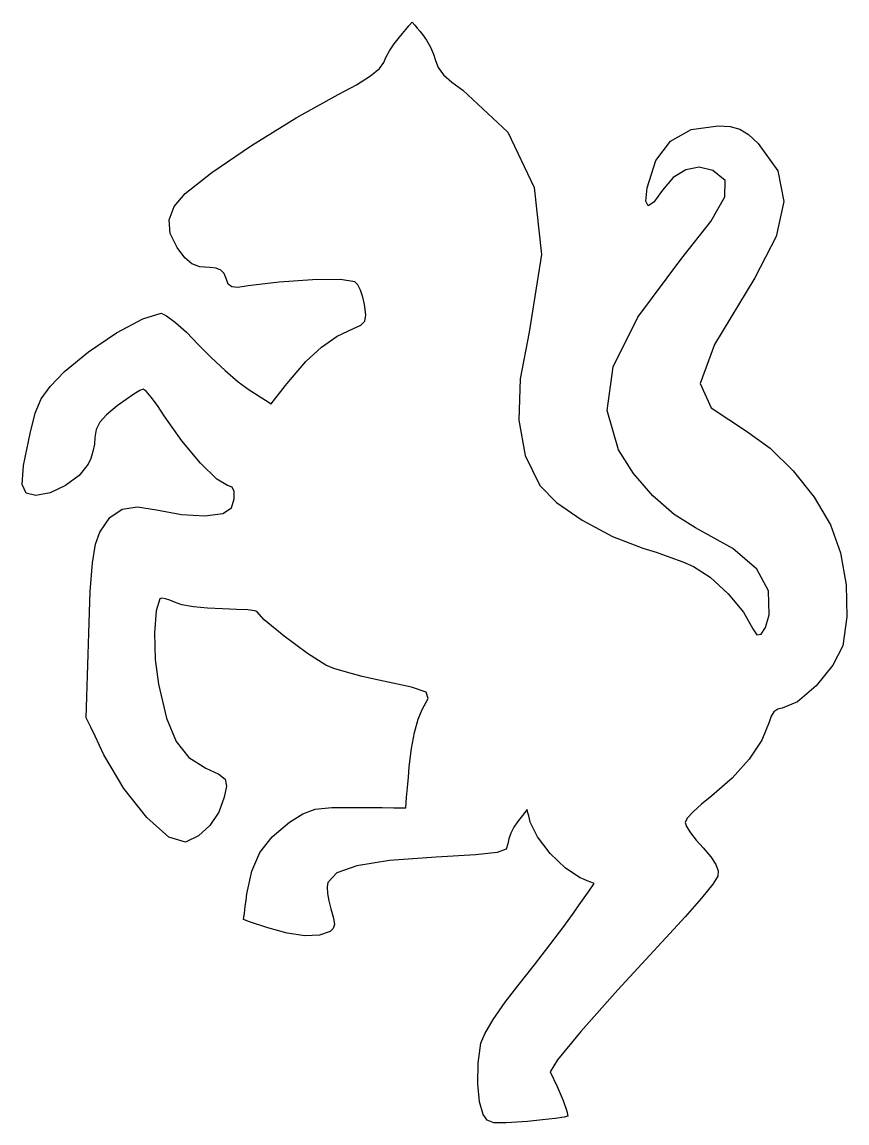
# Model space of a CAD drawing. Extents: x 43.2 to 89.2, y 53.1 to 114.4.
import ezdxf

# ---------------------------------------------------------------- set-up
doc = ezdxf.new("R2010")
doc.units = 0
doc.layers.get('0').update_dxf_attribs({"linetype": 'CONTINUOUS'})

msp = doc.modelspace()

# ---------------------------------------------------------------- linework, layer by layer
at = {"color": 7}
msp.add_lwpolyline([(68.891562, 53.567401), (68.687383, 54.264182), (68.592322, 55.275934), (68.612585, 56.423563), (68.754374, 57.527972), (68.977222, 58.058281), (69.455084, 58.857684), (70.117727, 59.817827), (70.894911, 60.830344), (71.745825, 61.898962), (72.609216, 63.011849), (73.384184, 64.037317), (73.96984, 64.84368), (74.247034, 65.239384), (74.524224, 65.63509), (74.801417, 66.030794), (75.07861, 66.426498), (74.882333, 66.509025), (74.686056, 66.591553), (74.489781, 66.67408), (74.293504, 66.756607), (73.482716, 67.281078), (72.62907, 68.106812), (71.913513, 69.031931), (71.516977, 69.854544), (71.473071, 70.029479), (71.429166, 70.204417), (71.385258, 70.379353), (71.341353, 70.554288), (71.20785, 70.384568), (71.074348, 70.214848), (70.940848, 70.045128), (70.807346, 69.875408), (70.6, 69.568534), (70.430201, 69.23484), (70.315472, 68.914597), (70.273336, 68.648078), (70.169453, 68.342942), (69.663386, 68.153176), (68.463518, 68.024313), (66.278227, 67.901885), (63.675057, 67.711405), (61.856566, 67.425801), (60.735537, 67.024696), (60.224752, 66.487715), (60.188413, 66.241408), (60.209862, 65.884527), (60.283268, 65.464893), (60.402778, 65.030327), (60.557585, 64.502806), (60.60298, 64.150076), (60.537067, 63.918143), (60.357952, 63.753009), (59.770639, 63.55406), (58.952652, 63.524946), (57.969486, 63.661756), (56.88663, 63.96057), (56.548706, 64.075711), (56.210781, 64.190855), (55.87286, 64.305996), (55.534935, 64.421137), (55.582422, 64.782246), (55.629909, 65.143355), (55.677398, 65.504461), (55.724885, 65.86557), (55.989307, 67.125904), (56.444492, 68.159743), (57.135022, 69.041628), (58.105477, 69.846094), (58.838854, 70.317828), (59.522555, 70.569619), (60.458167, 70.66639), (61.947278, 70.67305), (62.605071, 70.667152), (63.262863, 70.661253), (63.920655, 70.655355), (64.578447, 70.649457), (64.626597, 71.219805), (64.674744, 71.790154), (64.722894, 72.360502), (64.771044, 72.930851), (64.888451, 73.949814), (65.054881, 74.851105), (65.261211, 75.594472), (65.498317, 76.139664), (65.829194, 76.74595), (65.719737, 77.095361), (64.894158, 77.372783), (63.076664, 77.763102), (62.144337, 77.976961), (61.274853, 78.206487), (60.565436, 78.424145), (60.113331, 78.602394), (59.096374, 79.253975), (57.791265, 80.225146), (56.689919, 81.132014), (56.284249, 81.590676), (56.167539, 81.636616), (55.766823, 81.678402), (55.145068, 81.711427), (54.365243, 81.73107), (53.525268, 81.769286), (52.739744, 81.852849), (52.096645, 81.969435), (51.683957, 82.106714), (51.419094, 82.229353), (51.178491, 82.306081), (50.98866, 82.330663), (50.876104, 82.296855), (50.666884, 81.634113), (50.578227, 80.400406), (50.61629, 78.925158), (50.787221, 77.53779), (51.236118, 75.65589), (51.775831, 74.338948), (52.482019, 73.453196), (53.430345, 72.86487), (54.160513, 72.523065), (54.512402, 72.239025), (54.581879, 71.862459), (54.464814, 71.243057), (54.156384, 70.410795), (53.655776, 69.671641), (53.020443, 69.092278), (52.307834, 68.739393), (51.380607, 69.021757), (50.14788, 70.103289), (48.85734, 71.719206), (47.756674, 73.604721), (47.510432, 74.120067), (47.264193, 74.635414), (47.017954, 75.15076), (46.771712, 75.666106), (46.80572, 76.844127), (46.839728, 78.022148), (46.873739, 79.200169), (46.907746, 80.37819), (46.996116, 82.713189), (47.114931, 84.309091), (47.284307, 85.349893), (47.524351, 86.019598), (48.080989, 86.82379), (48.765189, 87.287834), (49.618192, 87.427937), (50.681238, 87.260311), (52.086617, 86.9911), (53.387405, 86.923372), (54.380305, 87.051755), (54.862024, 87.370866), (55.005444, 87.876863), (55.014193, 88.270918), (54.892837, 88.526674), (54.645944, 88.617783), (54.048745, 88.96129), (53.139854, 89.857182), (52.102724, 91.103512), (51.120799, 92.498339), (50.736012, 93.073643), (50.386223, 93.544765), (50.109986, 93.863092), (49.945852, 93.980006), (49.759839, 93.906473), (49.424026, 93.706261), (48.986065, 93.409951), (48.493607, 93.048114), (47.905498, 92.56001), (47.527123, 92.137343), (47.322695, 91.729089), (47.256426, 91.284225), (47.22228, 90.909879), (47.140989, 90.505661), (47.024719, 90.120199), (46.885637, 89.802126), (46.366961, 89.167564), (45.60947, 88.607276), (44.757681, 88.20748), (43.956111, 88.054394), (43.412512, 88.177158), (43.189866, 88.67118), (43.271203, 89.721873), (43.639559, 91.514665), (43.929176, 92.635205), (44.263756, 93.436341), (44.765296, 94.137234), (45.555795, 94.957042), (46.888166, 96.068797), (48.459096, 97.121156), (49.923847, 97.905533), (50.937679, 98.213345), (51.2507, 98.076272), (51.746672, 97.703053), (52.357438, 97.15069), (53.01484, 96.476185), (53.731363, 95.739503), (54.503097, 95.017852), (55.237301, 94.394088), (55.841237, 93.951064), (56.149045, 93.754073), (56.456854, 93.557084), (56.764665, 93.360093), (57.072474, 93.163102), (57.341812, 93.503843), (57.611154, 93.844581), (57.880493, 94.185322), (58.149834, 94.526063), (59.014044, 95.522505), (59.877619, 96.319718), (60.755979, 96.930159), (61.664545, 97.366294), (62.078393, 97.555324), (62.290926, 97.779961), (62.343095, 98.128955), (62.275847, 98.691042), (62.182395, 99.110377), (62.051367, 99.491563), (61.900144, 99.792592), (61.74611, 99.971451), (60.943233, 100.089784), (59.382731, 100.07731), (57.515729, 99.952133), (55.793361, 99.73238), (55.223224, 99.654038), (54.876141, 99.681047), (54.679579, 99.837977), (54.561001, 100.149358), (54.446701, 100.422261), (54.26399, 100.610848), (54.004501, 100.720765), (53.659862, 100.75766), (53.092378, 100.803888), (52.657666, 100.970148), (52.269582, 101.309368), (51.841976, 101.87447), (51.453172, 102.664006), (51.395715, 103.421572), (51.67131, 104.158847), (52.281667, 104.887499), (53.765035, 106.056591), (55.976207, 107.554674), (58.47185, 109.095517), (60.808636, 110.392885), (61.825688, 110.946523), (62.604856, 111.440824), (63.12082, 111.857962), (63.348258, 112.180127), (63.465817, 112.467345), (63.669204, 112.829744), (63.929841, 113.220915), (64.219153, 113.59445), (64.39741, 113.806117), (64.575667, 114.017783), (64.753922, 114.22945), (64.932179, 114.441117), (65.075077, 114.269094), (65.217971, 114.097071), (65.360869, 113.925048), (65.503764, 113.753025), (65.737774, 113.42547), (65.952401, 113.042274), (66.123868, 112.651122), (66.228395, 112.299702), (66.379502, 111.907035), (66.680453, 111.504253), (67.136357, 111.085813), (67.752333, 110.646165), (70.269235, 108.297255), (71.736822, 105.225971), (72.138184, 101.493868), (71.45642, 97.162485), (70.94334, 94.559811), (70.870106, 92.260708), (71.235965, 90.27613), (72.040174, 88.617019), (72.970489, 87.671817), (74.405388, 86.673721), (76.096698, 85.773435), (77.796238, 85.121668), (78.52841, 84.891459), (79.302717, 84.623656), (80.026877, 84.351503), (80.608613, 84.108256), (81.542382, 83.501289), (82.537131, 82.579453), (83.394333, 81.551732), (83.915464, 80.627118), (84.136346, 80.286527), (84.38697, 80.32441), (84.628753, 80.707763), (84.823108, 81.403579), (84.79895, 82.748388), (84.14685, 83.957338), (82.805995, 85.102263), (80.715567, 86.254999), (79.528608, 86.995068), (78.339894, 88.045592), (77.268965, 89.285405), (76.435368, 90.593339), (75.797571, 92.799764), (76.142048, 95.221535), (77.515974, 98.001435), (79.96651, 101.28224), (81.571572, 103.32315), (82.355128, 104.707789), (82.375731, 105.602117), (81.691963, 106.172093), (80.93478, 106.34632), (80.180685, 106.206121), (79.479967, 105.771369), (78.882903, 105.061933), (78.39537, 104.39299), (78.08061, 104.194266), (77.952956, 104.463477), (78.026731, 105.198339), (78.512083, 106.730744), (79.324194, 107.80892), (80.478249, 108.446107), (81.989428, 108.655561), (82.664221, 108.618088), (83.188432, 108.473486), (83.671407, 108.173478), (84.222505, 107.669796), (85.317113, 106.140975), (85.651591, 104.443457), (85.223675, 102.488884), (84.031102, 100.188889), (81.79008, 96.476453), (80.993203, 94.302343), (81.601412, 92.933097), (83.57566, 91.635255), (84.877066, 90.70053), (86.171174, 89.428007), (87.336074, 87.953853), (88.249859, 86.41424), (88.808038, 84.859594), (89.120328, 83.085014), (89.16644, 81.292387), (88.926097, 79.683587), (88.378927, 78.592333), (87.447478, 77.455621), (86.411373, 76.561995), (85.550234, 76.2), (85.30391, 76.150495), (85.098935, 76.003311), (84.937188, 75.760442), (84.820543, 75.423889), (84.420295, 74.429936), (83.71527, 73.36317), (82.766778, 72.302469), (81.636119, 71.326708), (81.05952, 70.86223), (80.587334, 70.426377), (80.268287, 70.068062), (80.151111, 69.836188), (80.229436, 69.609736), (80.442697, 69.266175), (80.758324, 68.852167), (81.143743, 68.414358), (81.575746, 67.914184), (81.854506, 67.48984), (81.984305, 67.133131), (81.969432, 66.835864), (81.689143, 66.401837), (81.049388, 65.60892), (80.145247, 64.569927), (79.071797, 63.397675), (76.403846, 60.509091), (74.342162, 58.1893), (73.032445, 56.606942), (72.620403, 55.930665), (73.009921, 55.120342), (73.343321, 54.344076), (73.562083, 53.747391), (73.607673, 53.475819), (73.39882, 53.421384), (72.904502, 53.347513), (72.198631, 53.263902), (71.355117, 53.180248), (70.170923, 53.088913), (69.484931, 53.104237), (69.118147, 53.254357), (68.891562, 53.567401)], dxfattribs=at)

doc.saveas('drawing.dxf')
